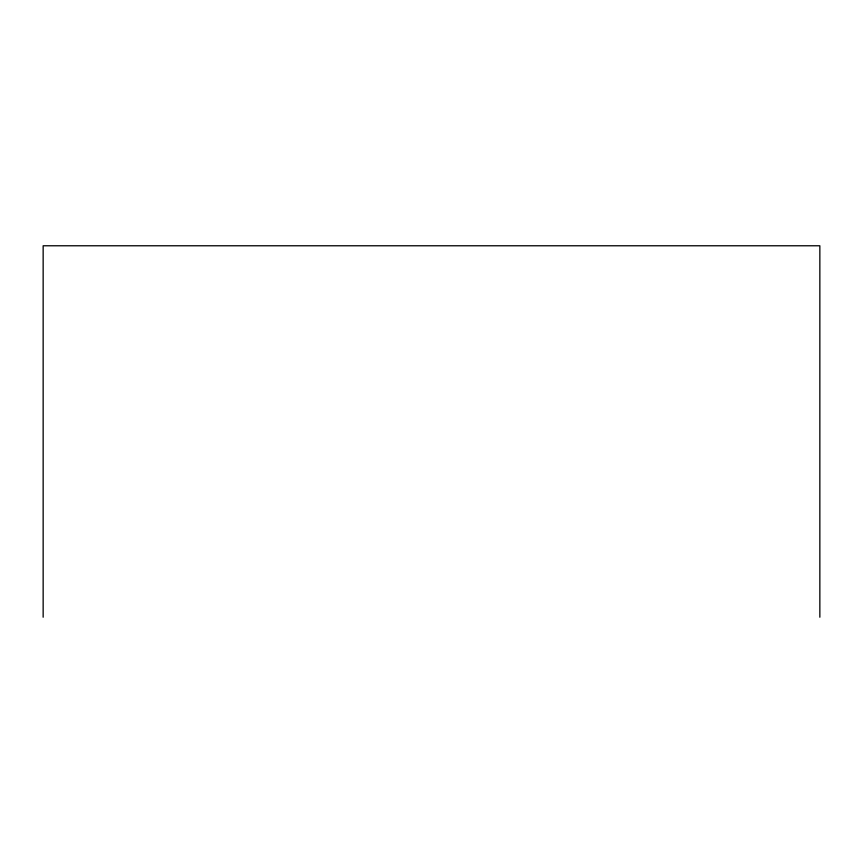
<?xml version="1.0" encoding="UTF-8"?>
<svg xmlns="http://www.w3.org/2000/svg" width="863" height="863" viewBox="0 0 863 863"><rect width="100%" height="100%" fill="white"/><g stroke="black" fill="none" stroke-linecap="round" stroke-linejoin="round"><path stroke-width="1.29" d="M819.85 617.228L819.85 245.772L43.15 245.772L43.15 617.228"/></g></svg>
